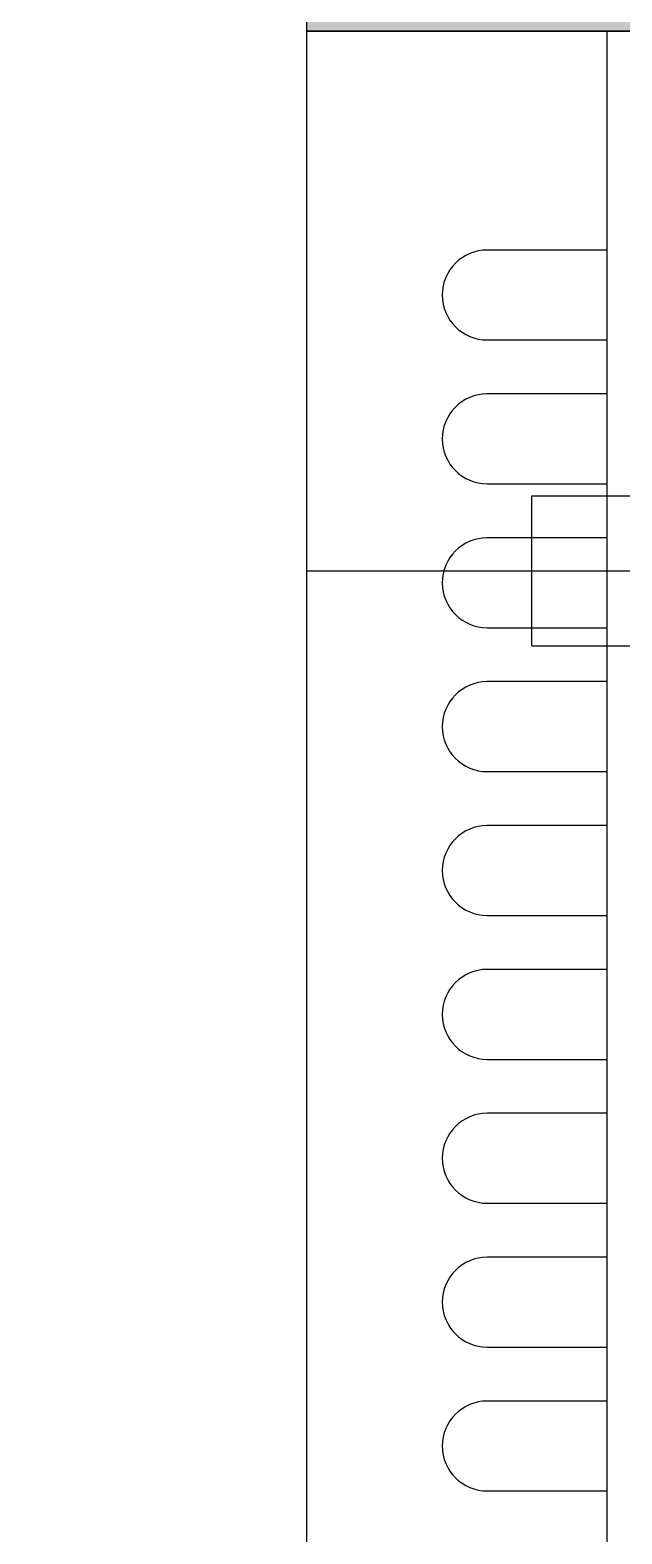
# Model space of a CAD drawing. Header units: metres. Extents: x 95 to 486, y 2972 to 3465.
# Drawn here: x 171.79 to 171.8886, y 3246.503 to 3246.7538 of the extents above; entities that cross this region are included whole.
import ezdxf

# ---------------------------------------------------------------- set-up
doc = ezdxf.new("R2010")
doc.units = ezdxf.units.M
doc.linetypes.add('DASHDOT', pattern=[112.5, 56.25, -28.125, 0, -28.125])
doc.linetypes.add('HIDDEN', pattern=[0.375, 0.25, -0.125])
for name, color, linetype in [('0_HOJA-CARATULA', 7, 'Continuous'), ('0_MUROS', 7, 'Continuous'), ('E_INOXIGAS', 1, 'Continuous'), ('GAS', 8, 'Continuous')]:
    doc.layers.add(name, color=color, linetype=linetype)

# ---------------------------------------------------------------- blocks, each defined once
blk = doc.blocks.new('A-800-2H')
at = {"color": 81}
for p, q in [((0, 0), (0.4000000000000909, 0)), ((0.4000000000000909, 0), (0.4000000000000909, -0.7799999999997456)), ((0.4000000000000909, -0.04999999999972721), (9.059419880941277e-14, -0.04999999999972721))]:
    blk.add_line(p, q, dxfattribs=at)
at = {"color": 8}
for points in [[(0.171500000000151, -0.04999999999972721), (0.171500000000151, -0.03004999999984653, 0.9999999999999999), (0.1565000000000509, -0.03004999999984653), (0.1565000000000509, -0.04999999999972721)], [(0.1955000000000382, -0.04999999999972721), (0.1955000000000382, -0.03004999999984653, 0.9999999999999999), (0.1805000000001655, -0.03004999999984653), (0.1805000000001655, -0.04999999999972721)], [(0.2195000000001528, -0.04999999999972721), (0.2195000000001528, -0.03004999999984653, 0.9999999999999999), (0.2045000000000528, -0.03004999999984653), (0.2045000000000528, -0.04999999999972721)], [(0.24350000000004, -0.04999999999972721), (0.24350000000004, -0.03004999999984653, 0.9999999999999999), (0.2285000000001673, -0.03004999999984653), (0.2285000000001673, -0.04999999999972721)], [(0.2675000000001546, -0.04999999999972721), (0.2675000000001546, -0.03004999999984653, 0.9999999999999999), (0.2525000000000546, -0.03004999999984653), (0.2525000000000546, -0.04999999999972721)], [(0.2915000000000418, -0.04999999999972721), (0.2915000000000418, -0.03004999999984653, 0.9999999999999999), (0.2765000000001692, -0.03004999999984653), (0.2765000000001692, -0.04999999999972721)], [(0.3155000000001564, -0.04999999999972721), (0.3155000000001564, -0.03004999999984653, 0.9999999999999999), (0.3005000000000564, -0.03004999999984653), (0.3005000000000564, -0.04999999999972721)], [(0.3395000000000437, -0.04999999999972721), (0.3395000000000437, -0.03004999999984653, 0.9999999999999999), (0.324500000000171, -0.03004999999984653), (0.324500000000171, -0.04999999999972721)], [(0.3635000000001583, -0.04999999999972721), (0.3635000000001583, -0.03004999999984653, 0.9999999999999999), (0.3485000000000582, -0.03004999999984653), (0.3485000000000582, -0.04999999999972721)]]:
    blk.add_lwpolyline(points, format="xyb", dxfattribs=at)
at = {"layer": 'GAS', "color": 40, "linetype": 'DASHDOT'}
blk.add_line((0.3100000000000911, 0), (0.3100000000000911, -0.1731444520301011), dxfattribs=at)
at = {"layer": 'GAS', "color": 9, "linetype": 'HIDDEN'}
for p, q in [((0.2975000000000456, -0.03749999999990911), (0.2975000000000474, -0.1164917800992953)), ((0.2975000000000456, -0.03749999999990911), (0.3225000000001366, -0.03749999999990911)), ((0.3225000000001366, -0.03749999999990911), (0.3225000000001366, -0.1164917800992953))]:
    blk.add_line(p, q, dxfattribs=at)

msp = doc.modelspace()

# ---------------------------------------------------------------- hatches: boundary and pattern name
at = {"layer": '0_MUROS'}
h = msp.add_hatch(color=256, dxfattribs=at)
h.paths.add_polyline_path([(181.3361088607143, 3246.903620694815), (171.8361088607143, 3246.903620694815), (171.8361088607143, 3246.753620694814), (181.1861088607144, 3246.753620694814), (181.1861088607144, 3244.053622823433), (181.3361088607143, 3244.053622823433)])
h.paths.add_polyline_path([(181.3361088607143, 3243.153622823434), (181.3361088607143, 3243.253622823433), (181.1861088607143, 3243.253622823433), (181.1861088607143, 3243.153622823434), (171.8361088607143, 3243.153622823434), (171.8361088607143, 3243.003622823433), (177.1861088607144, 3243.003622823433), (177.1861088607144, 3242.303622823434), (177.2861088607144, 3242.303622823434), (177.2861088607144, 3243.003622823433), (181.1861088607144, 3243.003622823433), (181.1861088607143, 3242.103622823433), (181.3361088607143, 3242.103622823433)])

# ---------------------------------------------------------------- linework, layer by layer
at = {"layer": '0_HOJA-CARATULA'}
msp.add_circle((196.2281139537866, 3222.458912030291), 101.1095342882189, dxfattribs=at)
at = {"layer": '0_MUROS'}
for p, q in [((171.8361088607143, 3232.053620694815), (171.8361088607143, 3252.243620694815)), ((181.1861088607144, 3246.753620694814), (171.8361088607143, 3246.753620694814))]:
    msp.add_line(p, q, dxfattribs=at)

# ---------------------------------------------------------------- block references
at = {"layer": 'E_INOXIGAS', "rotation": 90}
msp.add_blockref('A-800-2H', (171.8361088607143, 3246.353620694815), dxfattribs=at)

doc.saveas('drawing.dxf')
